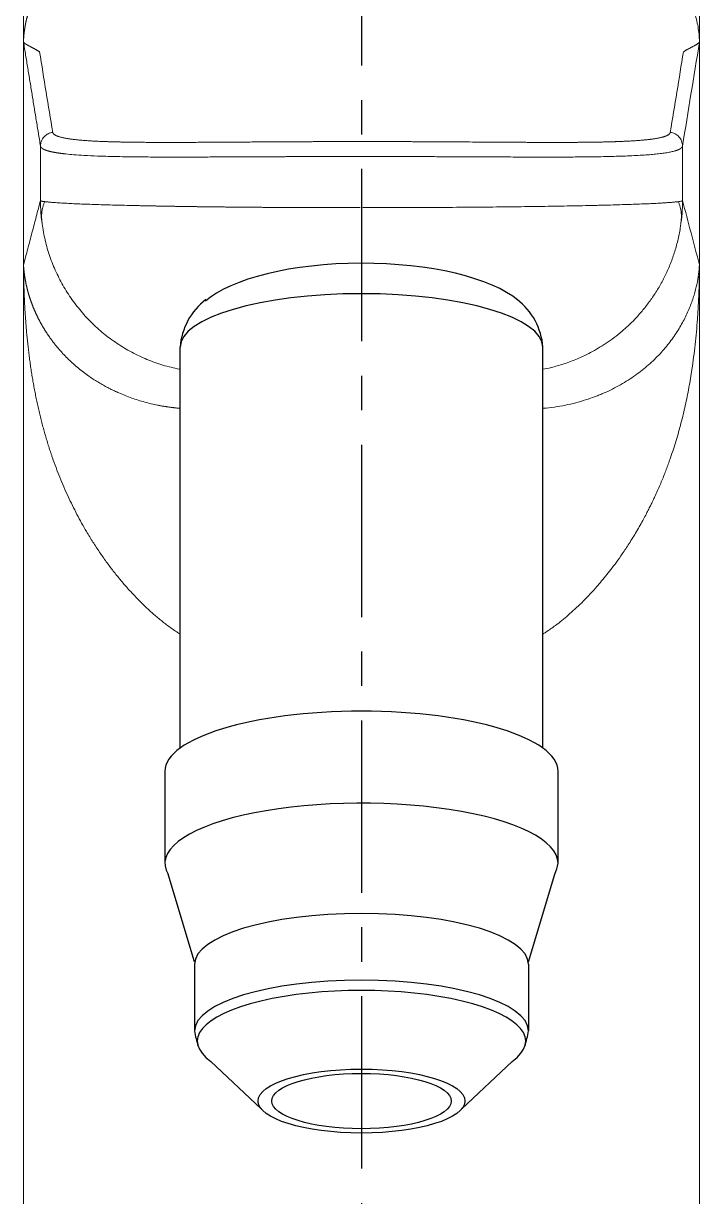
# Model space of a CAD drawing. Extents: x 0 to 790, y 0 to 579.
# Drawn here: x 184.2 to 233.2, y 291.1 to 376.2 of the extents above; entities that cross this region are included whole.
import ezdxf

# ---------------------------------------------------------------- set-up
doc = ezdxf.new("R2010")
doc.units = 0
doc.header["$LTSCALE"] = 10
doc.header["$MEASUREMENT"] = 0
doc.linetypes.add('CENTER', pattern=[2, 1.25, -0.25, 0.25, -0.25])
doc.layers.get('0').update_dxf_attribs({"linetype": 'CONTINUOUS'})
doc.layers.add('1', color=7, linetype='CONTINUOUS')

msp = doc.modelspace()

# ---------------------------------------------------------------- linework, layer by layer
at = {"ltscale": 0.5}
for p, q in [((195.538, 323.649), (195.538, 352.737)), ((221.838, 323.649), (221.838, 352.737)), ((194.438, 321.969), (194.438, 315.3)), ((222.938, 315.3), (222.938, 321.969)), ((196.588, 308.164), (194.679, 314.502)), ((220.788, 308.164), (222.698, 314.502)), ((196.588, 307.98), (196.588, 303.146)), ((220.788, 307.98), (220.788, 303.146)), ((201.406, 297.501), (197.777, 300.928)), ((215.971, 297.501), (219.6, 300.928))]:
    msp.add_line(p, q, dxfattribs=at)
for centre, radius, start, end in [((200.346, 352.365), 4.822, 127.53768, 175.57108), ((217.055, 352.372), 4.798, 4.36673, 52.63979), ((220.201, 315.69), 2.765, 334.5698, 351.89338), ((204.205, 304.324), 7.707, 188.79485, 197.35383), ((213.172, 304.324), 7.707, 342.64617, 351.20515)]:
    msp.add_arc(centre, radius, start, end, dxfattribs=at)
for centre, major_axis, ratio, start_param, end_param in [((208.741, 354.426), (-12.248, 0), 0.358881, 3.537674, 5.901083), ((208.688, 352.737), (-13.15, 0), 0.294667, 3.141593, 6.283185), ((208.688, 321.969), (-14.25, 0), 0.306045, 3.141593, 6.283185), ((208.688, 315.3), (-14.25, 0), 0.306045, 3.141593, 6.467098), ((208.688, 307.98), (-12.1, 0), 0.304383, 3.141593, 6.283185), ((208.688, 302.397), (-11.9, 0), 0.309499, 2.731216, 6.693562), ((208.688, 303.146), (-12.1, 0), 0.304383, 3.141593, 6.283185), ((208.688, 303.146), (-12.1, 0), 0.304383, 6.465255, 6.466449), ((208.688, 303.146), (-12.1, 0), 0.304383, 2.958329, 2.959523)]:
    msp.add_ellipse(centre, major_axis=major_axis, ratio=ratio, start_param=start_param, end_param=end_param, dxfattribs=at)
for major_axis in [(-7.5, 0), (-6.5, 0)]:
    msp.add_ellipse((208.688, 298.055), major_axis=major_axis, ratio=0.309017, dxfattribs=at)
at = {"layer": '1', "color": 1, "linetype": 'CENTER'}
msp.add_line((208.688, 425.659), (208.688, 242.654), dxfattribs=at)
at = {"layer": '1', "color": 7, "linetype": 'Continuous', "lineweight": 18}
for p, q in [((184.188, 384.787), (184.188, 282.639)), ((233.188, 282.639), (233.188, 384.787))]:
    msp.add_line(p, q, dxfattribs=at)
at = {"layer": '1', "color": 7, "linetype": 'Continuous', "lineweight": 13}
msp.add_line((184.191, 374.868), (184.191, 358.705), dxfattribs=at)
for points, knots in [([(184.191, 374.868), (184.191, 374.883), (184.192, 374.914), (184.194, 374.96), (184.195, 375.005), (184.198, 375.05), (184.2, 375.095), (184.202, 375.139), (184.205, 375.183), (184.208, 375.226), (184.211, 375.269), (184.215, 375.312), (184.218, 375.354), (184.222, 375.396), (184.226, 375.437), (184.23, 375.478), (184.235, 375.519), (184.239, 375.559), (184.244, 375.599), (184.249, 375.638), (184.254, 375.677), (184.259, 375.716), (184.264, 375.754), (184.27, 375.791), (184.275, 375.829), (184.281, 375.866), (184.287, 375.902), (184.293, 375.938), (184.299, 375.974), (184.305, 376.01), (184.311, 376.044), (184.317, 376.079), (184.324, 376.113), (184.33, 376.147), (184.337, 376.18), (184.343, 376.213), (184.35, 376.246), (184.357, 376.278), (184.364, 376.309), (184.371, 376.341), (184.377, 376.372), (184.384, 376.402), (184.391, 376.432), (184.398, 376.462), (184.405, 376.491), (184.412, 376.52), (184.419, 376.548), (184.426, 376.577), (184.434, 376.604), (184.441, 376.631), (184.448, 376.658), (184.455, 376.685), (184.462, 376.711), (184.469, 376.736), (184.476, 376.762), (184.483, 376.787), (184.49, 376.811), (184.497, 376.835), (184.504, 376.859), (184.511, 376.882), (184.518, 376.905), (184.524, 376.927), (184.531, 376.949), (184.538, 376.971), (184.545, 376.992), (184.551, 377.013), (184.558, 377.033), (184.583, 377.112), (184.63, 377.248), (184.701, 377.439), (184.776, 377.625), (184.856, 377.806), (184.938, 377.981), (185.024, 378.152), (185.112, 378.317), (185.204, 378.477), (185.298, 378.632), (185.394, 378.781), (185.492, 378.926), (185.681, 379.189), (185.976, 379.552), (186.404, 379.985), (186.856, 380.362), (187.197, 380.595), (187.401, 380.719), (187.462, 380.754), (187.522, 380.788), (187.583, 380.822), (187.644, 380.855), (187.705, 380.887), (187.767, 380.918), (187.829, 380.948), (187.891, 380.977), (187.953, 381.006), (188.016, 381.034), (188.079, 381.061), (188.142, 381.087), (188.205, 381.112), (188.269, 381.136), (188.332, 381.16), (188.396, 381.183), (188.46, 381.205), (188.524, 381.226), (188.589, 381.246), (188.653, 381.265), (188.718, 381.284), (188.783, 381.302), (188.848, 381.319), (188.913, 381.335), (188.979, 381.35), (189.044, 381.364), (189.11, 381.378), (189.175, 381.391), (189.241, 381.402), (189.307, 381.413), (189.373, 381.424), (189.439, 381.433), (189.505, 381.442), (189.572, 381.449), (189.638, 381.456), (189.705, 381.462), (189.771, 381.467), (189.838, 381.472), (189.882, 381.474), (189.904, 381.475)], [0, 0, 0, 0, 0.005261, 0.010477, 0.015648, 0.020774, 0.025855, 0.030892, 0.035884, 0.040832, 0.045734, 0.050592, 0.055405, 0.060173, 0.064896, 0.069575, 0.074209, 0.078798, 0.083342, 0.087842, 0.092296, 0.096706, 0.101072, 0.105392, 0.109668, 0.113899, 0.118085, 0.122226, 0.126323, 0.130375, 0.134382, 0.138344, 0.142261, 0.146134, 0.149962, 0.153745, 0.157484, 0.161178, 0.164827, 0.168431, 0.17199, 0.175505, 0.178975, 0.1824, 0.18578, 0.189116, 0.192406, 0.195653, 0.198854, 0.20201, 0.205122, 0.208189, 0.211211, 0.214189, 0.217122, 0.220009, 0.222853, 0.225651, 0.228405, 0.231114, 0.233778, 0.236397, 0.238972, 0.241502, 0.243987, 0.246427, 0.248823, 0.251174, 0.274357, 0.297116, 0.319452, 0.341363, 0.362851, 0.383917, 0.404561, 0.424784, 0.444586, 0.463967, 0.48293, 0.501474, 0.569039, 0.633067, 0.693619, 0.750767, 0.757708, 0.764609, 0.771472, 0.778296, 0.78508, 0.791827, 0.798535, 0.805204, 0.811836, 0.818431, 0.824987, 0.831507, 0.837989, 0.844435, 0.850845, 0.857218, 0.863555, 0.869856, 0.876121, 0.882352, 0.888547, 0.894708, 0.900834, 0.906926, 0.912985, 0.919009, 0.925001, 0.930959, 0.936885, 0.942778, 0.948639, 0.954468, 0.960266, 0.966033, 0.971769, 0.977475, 0.98315, 0.988796, 0.994413, 1, 1, 1, 1]), ([(233.186, 374.868), (233.182, 375.052), (233.17, 375.236), (233.135, 375.603), (233.11, 375.786), (233.017, 376.333), (232.929, 376.695), (232.697, 377.405), (232.554, 377.753), (232.212, 378.428), (232.012, 378.755), (231.669, 379.221), (231.547, 379.372), (231.287, 379.666), (231.15, 379.807), (230.859, 380.08), (230.706, 380.21), (230.383, 380.457), (230.214, 380.574), (229.857, 380.791), (229.671, 380.891), (229.28, 381.072), (229.075, 381.153), (228.649, 381.291), (228.426, 381.349), (227.963, 381.435), (227.722, 381.463), (227.473, 381.475)], [0, 0, 0, 0, 0.0625, 0.0625, 0.125, 0.125, 0.25, 0.25, 0.375, 0.375, 0.5, 0.5, 0.5625, 0.5625, 0.625, 0.625, 0.6875, 0.6875, 0.75, 0.75, 0.8125, 0.8125, 0.875, 0.875, 0.9375, 0.9375, 1, 1, 1, 1]), ([(184.191, 374.868), (184.192, 374.866), (184.194, 374.862), (184.198, 374.857), (184.202, 374.852), (184.207, 374.846), (184.211, 374.84), (184.216, 374.835), (184.222, 374.829), (184.227, 374.822), (184.233, 374.816), (184.24, 374.81), (184.246, 374.803), (184.253, 374.797), (184.261, 374.79), (184.273, 374.78), (184.291, 374.766), (184.317, 374.747), (184.348, 374.725), (184.378, 374.706), (184.403, 374.69), (184.422, 374.679), (184.441, 374.667), (184.461, 374.656), (184.481, 374.644), (184.501, 374.634), (184.519, 374.624), (184.535, 374.615), (184.552, 374.606), (184.569, 374.597), (184.586, 374.587), (184.604, 374.578), (184.622, 374.568), (184.646, 374.555), (184.677, 374.538), (184.715, 374.518), (184.753, 374.498), (184.791, 374.478), (184.83, 374.457), (184.868, 374.437), (184.903, 374.418), (184.934, 374.401), (184.962, 374.386), (184.989, 374.371), (185.018, 374.355), (185.046, 374.339), (185.075, 374.323), (185.104, 374.306), (185.134, 374.289), (185.164, 374.272), (185.195, 374.254), (185.226, 374.235), (185.257, 374.217), (185.288, 374.197), (185.32, 374.178), (185.341, 374.164), (185.352, 374.157)], [0, 0, 0, 0, 0.012096, 0.024356, 0.036781, 0.04937, 0.062124, 0.075042, 0.088125, 0.101372, 0.114782, 0.128356, 0.142093, 0.155993, 0.170054, 0.184276, 0.220216, 0.259875, 0.303247, 0.350311, 0.370915, 0.391517, 0.412113, 0.432702, 0.453279, 0.473841, 0.488585, 0.503327, 0.518064, 0.532797, 0.547522, 0.56224, 0.576949, 0.591646, 0.620235, 0.647962, 0.674823, 0.700816, 0.725941, 0.750199, 0.77359, 0.789602, 0.805492, 0.82126, 0.836903, 0.852417, 0.867802, 0.883054, 0.898171, 0.913151, 0.92799, 0.942687, 0.957239, 0.971643, 0.985898, 1, 1, 1, 1]), ([(233.186, 374.868), (233.185, 374.866), (233.183, 374.863), (233.179, 374.857), (233.175, 374.852), (233.171, 374.847), (233.166, 374.841), (233.161, 374.836), (233.156, 374.83), (233.151, 374.825), (233.146, 374.819), (233.14, 374.813), (233.134, 374.807), (233.128, 374.802), (233.122, 374.796), (233.115, 374.79), (233.106, 374.782), (233.095, 374.772), (233.08, 374.761), (233.062, 374.748), (233.042, 374.734), (233.018, 374.718), (232.986, 374.698), (232.945, 374.673), (232.896, 374.645), (232.844, 374.616), (232.792, 374.587), (232.746, 374.563), (232.708, 374.543), (232.68, 374.528), (232.651, 374.513), (232.622, 374.497), (232.592, 374.482), (232.562, 374.466), (232.532, 374.45), (232.501, 374.433), (232.47, 374.416), (232.439, 374.4), (232.407, 374.382), (232.376, 374.365), (232.344, 374.347), (232.312, 374.329), (232.28, 374.311), (232.248, 374.293), (232.216, 374.274), (232.184, 374.255), (232.152, 374.236), (232.12, 374.217), (232.089, 374.197), (232.057, 374.177), (232.035, 374.163), (232.025, 374.157)], [0, 0, 0, 0, 0.012123, 0.02427, 0.03644, 0.048632, 0.060848, 0.073087, 0.085349, 0.097634, 0.109942, 0.122274, 0.134628, 0.147006, 0.159406, 0.17183, 0.184277, 0.205984, 0.230077, 0.256557, 0.285423, 0.316674, 0.350312, 0.403425, 0.454115, 0.502382, 0.548226, 0.591647, 0.613174, 0.634358, 0.655199, 0.675696, 0.695851, 0.715663, 0.735131, 0.754257, 0.77304, 0.791479, 0.809576, 0.82733, 0.844741, 0.861809, 0.878534, 0.894917, 0.910957, 0.926654, 0.942008, 0.95702, 0.971689, 0.986016, 1, 1, 1, 1]), ([(186.31, 368.316), (186.256, 368.31), (186.2, 368.299), (186.089, 368.267), (186.033, 368.246), (185.925, 368.192), (185.872, 368.16), (185.771, 368.084), (185.724, 368.042), (185.639, 367.948), (185.601, 367.897), (185.535, 367.789), (185.507, 367.732), (185.464, 367.616), (185.448, 367.557), (185.427, 367.439), (185.422, 367.381), (185.422, 367.325)], [0, 0, 0, 0, 0.125, 0.125, 0.25, 0.25, 0.375, 0.375, 0.5, 0.5, 0.625, 0.625, 0.75, 0.75, 0.875, 0.875, 1, 1, 1, 1]), ([(186.31, 368.316), (186.31, 368.314), (186.311, 368.309), (186.312, 368.302), (186.314, 368.296), (186.316, 368.289), (186.318, 368.282), (186.32, 368.276), (186.323, 368.269), (186.326, 368.263), (186.329, 368.256), (186.333, 368.25), (186.337, 368.243), (186.341, 368.237), (186.345, 368.231), (186.35, 368.225), (186.355, 368.218), (186.36, 368.212), (186.366, 368.206), (186.371, 368.2), (186.377, 368.194), (186.384, 368.188), (186.39, 368.182), (186.397, 368.176), (186.409, 368.167), (186.426, 368.154), (186.451, 368.137), (186.479, 368.12), (186.518, 368.098), (186.571, 368.072), (186.638, 368.043), (186.71, 368.016), (186.786, 367.992), (186.868, 367.969), (186.947, 367.949), (187.022, 367.932), (187.088, 367.917), (187.157, 367.903), (187.228, 367.89), (187.3, 367.876), (187.372, 367.864), (187.443, 367.853), (187.514, 367.842), (187.589, 367.831), (187.668, 367.821), (187.75, 367.81), (187.847, 367.798), (187.956, 367.785), (188.085, 367.772), (188.222, 367.758), (188.406, 367.742), (188.634, 367.723), (188.908, 367.704), (189.148, 367.69), (189.353, 367.679), (189.522, 367.671), (189.714, 367.662), (189.92, 367.653), (190.112, 367.646), (190.27, 367.64), (190.369, 367.636), (190.437, 367.634), (190.472, 367.634), (190.502, 367.633), (190.526, 367.632), (190.55, 367.632), (190.583, 367.631), (190.637, 367.629), (190.724, 367.626), (190.841, 367.623), (190.976, 367.62), (191.115, 367.617), (191.257, 367.614), (191.443, 367.61), (191.666, 367.606), (191.999, 367.601), (192.423, 367.596), (192.852, 367.592), (193.195, 367.59), (193.432, 367.588), (193.666, 367.587), (193.946, 367.587), (194.275, 367.586), (194.599, 367.586), (194.871, 367.586), (195.091, 367.586), (195.314, 367.586), (195.537, 367.587), (195.762, 367.588), (195.989, 367.588), (196.221, 367.589), (196.458, 367.59), (196.696, 367.591), (196.933, 367.592), (197.209, 367.594), (197.531, 367.595), (197.954, 367.598), (198.43, 367.601), (198.852, 367.604), (199.164, 367.606), (199.372, 367.607), (199.583, 367.608), (199.796, 367.61), (200.019, 367.611), (200.252, 367.613), (200.493, 367.614), (200.737, 367.616), (200.983, 367.618), (201.232, 367.619), (201.482, 367.621), (201.736, 367.622), (201.968, 367.624), (202.179, 367.625), (202.37, 367.626), (202.564, 367.627), (202.761, 367.629), (202.962, 367.63), (203.166, 367.631), (203.376, 367.632), (203.59, 367.633), (203.805, 367.634), (204.054, 367.635), (204.347, 367.637), (204.669, 367.638), (204.977, 367.639), (205.256, 367.64), (205.486, 367.641), (205.673, 367.642), (205.826, 367.642), (205.982, 367.643), (206.14, 367.643), (206.316, 367.644), (206.509, 367.644), (206.715, 367.644), (206.951, 367.645), (207.225, 367.645), (207.481, 367.646), (207.685, 367.646), (207.831, 367.646), (207.977, 367.646), (208.121, 367.646), (208.264, 367.646), (208.406, 367.646), (208.548, 367.647), (208.642, 367.647), (208.688, 367.647)], [0, 0, 0, 0, 0.002284, 0.004563, 0.006838, 0.009108, 0.011374, 0.013635, 0.015892, 0.018144, 0.020392, 0.022636, 0.024875, 0.027109, 0.02934, 0.031566, 0.033788, 0.036005, 0.038219, 0.040428, 0.042633, 0.044835, 0.047032, 0.049225, 0.051413, 0.057825, 0.064347, 0.070979, 0.077722, 0.090407, 0.102824, 0.114219, 0.125273, 0.135739, 0.146673, 0.154149, 0.161557, 0.168898, 0.176172, 0.18338, 0.190523, 0.196811, 0.203211, 0.209722, 0.216348, 0.223087, 0.22994, 0.239624, 0.248755, 0.258896, 0.269366, 0.286959, 0.304133, 0.320901, 0.329801, 0.339252, 0.349255, 0.361154, 0.372444, 0.3796, 0.385533, 0.387447, 0.389519, 0.390652, 0.391785, 0.392918, 0.394142, 0.396504, 0.400804, 0.406879, 0.413391, 0.419729, 0.426256, 0.432973, 0.444994, 0.456174, 0.476874, 0.498966, 0.508907, 0.518252, 0.526983, 0.536235, 0.550449, 0.564379, 0.572406, 0.580416, 0.58841, 0.596389, 0.604238, 0.612189, 0.620244, 0.628403, 0.636627, 0.644675, 0.652548, 0.664449, 0.676839, 0.694265, 0.71096, 0.717472, 0.724048, 0.730686, 0.737389, 0.744157, 0.751585, 0.759051, 0.766555, 0.7741, 0.781685, 0.789312, 0.796982, 0.804695, 0.810321, 0.816031, 0.821826, 0.827707, 0.833675, 0.83973, 0.845871, 0.852365, 0.858697, 0.864869, 0.874295, 0.884441, 0.893104, 0.901219, 0.908789, 0.913137, 0.917559, 0.922055, 0.926625, 0.93127, 0.937356, 0.943304, 0.949114, 0.957741, 0.966958, 0.971189, 0.975391, 0.979563, 0.983707, 0.987823, 0.99191, 0.995969, 1, 1, 1, 1]), ([(231.067, 368.316), (231.128, 368.309), (231.188, 368.297), (231.304, 368.261), (231.36, 368.238), (231.468, 368.183), (231.52, 368.15), (231.616, 368.076), (231.66, 368.034), (231.741, 367.944), (231.778, 367.895), (231.841, 367.791), (231.868, 367.737), (231.911, 367.623), (231.927, 367.565), (231.949, 367.446), (231.955, 367.385), (231.955, 367.325)], [0, 0, 0, 0, 0.125, 0.125, 0.25, 0.25, 0.375, 0.375, 0.5, 0.5, 0.625, 0.625, 0.75, 0.75, 0.875, 0.875, 1, 1, 1, 1]), ([(185.44, 367.268), (185.441, 367.266), (185.443, 367.263), (185.446, 367.257), (185.449, 367.251), (185.453, 367.245), (185.457, 367.239), (185.461, 367.233), (185.466, 367.227), (185.471, 367.221), (185.476, 367.215), (185.481, 367.209), (185.486, 367.204), (185.492, 367.198), (185.498, 367.192), (185.504, 367.186), (185.51, 367.18), (185.517, 367.175), (185.524, 367.169), (185.531, 367.163), (185.538, 367.158), (185.546, 367.152), (185.554, 367.146), (185.562, 367.141), (185.57, 367.135), (185.579, 367.13), (185.588, 367.124), (185.597, 367.119), (185.606, 367.113), (185.616, 367.108), (185.625, 367.102), (185.636, 367.097), (185.646, 367.091), (185.656, 367.086), (185.667, 367.081), (185.678, 367.075), (185.69, 367.07), (185.701, 367.065), (185.713, 367.06), (185.725, 367.054), (185.737, 367.049), (185.75, 367.044), (185.763, 367.039), (185.776, 367.034), (185.789, 367.029), (185.802, 367.024), (185.816, 367.019), (185.83, 367.014), (185.845, 367.009), (185.859, 367.004), (185.874, 366.999), (185.889, 366.994), (185.904, 366.989), (185.92, 366.984), (185.936, 366.979), (185.952, 366.974), (185.968, 366.97), (185.985, 366.965), (186.001, 366.96), (186.019, 366.955), (186.036, 366.951), (186.054, 366.946), (186.071, 366.941), (186.09, 366.937), (186.108, 366.932), (186.127, 366.928), (186.146, 366.923), (186.165, 366.919), (186.184, 366.914), (186.204, 366.91), (186.224, 366.905), (186.244, 366.901), (186.264, 366.897), (186.285, 366.892), (186.306, 366.888), (186.327, 366.884), (186.349, 366.879), (186.371, 366.875), (186.393, 366.871), (186.415, 366.867), (186.437, 366.863), (186.46, 366.859), (186.483, 366.854), (186.507, 366.85), (186.53, 366.846), (186.554, 366.842), (186.578, 366.838), (186.603, 366.834), (186.627, 366.83), (186.652, 366.826), (186.677, 366.823), (186.703, 366.819), (186.729, 366.815), (186.755, 366.811), (186.781, 366.807), (186.807, 366.804), (186.834, 366.8), (186.861, 366.796), (186.889, 366.792), (186.916, 366.789), (186.944, 366.785), (186.972, 366.782), (187, 366.778), (187.029, 366.775), (187.058, 366.771), (187.087, 366.768), (187.117, 366.764), (187.146, 366.761), (187.176, 366.757), (187.207, 366.754), (187.237, 366.751), (187.434, 366.729), (187.856, 366.69), (188.61, 366.639), (189.586, 366.594), (190.824, 366.558), (192.233, 366.535), (193.703, 366.524), (195.097, 366.522), (196.426, 366.523), (197.668, 366.527), (198.8, 366.532), (199.573, 366.535), (200.014, 366.537), (200.166, 366.538), (200.318, 366.539), (200.471, 366.539), (200.623, 366.54), (200.776, 366.541), (200.929, 366.542), (201.082, 366.542), (201.235, 366.543), (201.388, 366.544), (201.541, 366.544), (201.694, 366.545), (201.848, 366.546), (202.001, 366.547), (202.154, 366.547), (202.308, 366.548), (202.462, 366.549), (202.615, 366.549), (202.769, 366.55), (202.922, 366.551), (203.076, 366.551), (203.23, 366.552), (203.383, 366.552), (203.537, 366.553), (203.69, 366.554), (203.844, 366.554), (203.997, 366.555), (204.151, 366.555), (204.304, 366.556), (204.457, 366.556), (204.61, 366.557), (204.763, 366.557), (204.916, 366.558), (205.069, 366.558), (205.222, 366.559), (205.375, 366.559), (205.527, 366.559), (205.68, 366.56), (205.832, 366.56), (205.984, 366.56), (206.136, 366.561), (206.288, 366.561), (206.439, 366.561), (206.591, 366.562), (206.742, 366.562), (206.893, 366.562), (207.044, 366.562), (207.195, 366.562), (207.345, 366.563), (207.495, 366.563), (207.645, 366.563), (207.795, 366.563), (207.945, 366.563), (208.094, 366.563), (208.243, 366.563), (208.392, 366.563), (208.54, 366.563), (208.639, 366.563), (208.688, 366.563)], [0, 0, 0, 0, 0.001658, 0.003722, 0.005787, 0.007854, 0.009922, 0.011992, 0.014063, 0.016136, 0.01821, 0.020286, 0.022363, 0.024442, 0.026522, 0.028604, 0.030687, 0.032771, 0.034858, 0.036945, 0.039034, 0.041125, 0.043217, 0.04531, 0.047405, 0.049502, 0.051599, 0.053699, 0.0558, 0.057902, 0.060006, 0.062111, 0.064218, 0.066327, 0.068436, 0.070548, 0.072661, 0.074775, 0.076891, 0.079008, 0.081127, 0.083247, 0.085369, 0.087492, 0.089617, 0.091743, 0.093871, 0.096, 0.098131, 0.100263, 0.102396, 0.104531, 0.106668, 0.108806, 0.110946, 0.113087, 0.11523, 0.117374, 0.119519, 0.121666, 0.123815, 0.125965, 0.128116, 0.130269, 0.132424, 0.134579, 0.136737, 0.138896, 0.141056, 0.143218, 0.145381, 0.147546, 0.149713, 0.15188, 0.15405, 0.15622, 0.158393, 0.160566, 0.162742, 0.164918, 0.167096, 0.169276, 0.171457, 0.17364, 0.175824, 0.17801, 0.180197, 0.182385, 0.184575, 0.186767, 0.18896, 0.191154, 0.19335, 0.195548, 0.197747, 0.199947, 0.202149, 0.204352, 0.206557, 0.208764, 0.210972, 0.213181, 0.215392, 0.217604, 0.219818, 0.222033, 0.22425, 0.226468, 0.228688, 0.230909, 0.233131, 0.235355, 0.27362, 0.31828, 0.369329, 0.426766, 0.490586, 0.544724, 0.594217, 0.639066, 0.679273, 0.714839, 0.745763, 0.750368, 0.754965, 0.759554, 0.764136, 0.76871, 0.773276, 0.777834, 0.782385, 0.786928, 0.791463, 0.79599, 0.80051, 0.805021, 0.809525, 0.814021, 0.81851, 0.82299, 0.827463, 0.831928, 0.836386, 0.840835, 0.845277, 0.849711, 0.854137, 0.858555, 0.862966, 0.867369, 0.871764, 0.876151, 0.880531, 0.884903, 0.889267, 0.893623, 0.897971, 0.902312, 0.906645, 0.91097, 0.915287, 0.919597, 0.923899, 0.928193, 0.932479, 0.936757, 0.941028, 0.945291, 0.949546, 0.953793, 0.958033, 0.962264, 0.966488, 0.970704, 0.974913, 0.979113, 0.983306, 0.987491, 0.991669, 0.995838, 1, 1, 1, 1]), ([(231.933, 367.261), (231.933, 367.261), (231.932, 367.258), (231.929, 367.254), (231.925, 367.248), (231.921, 367.241), (231.917, 367.235), (231.912, 367.229), (231.907, 367.223), (231.902, 367.216), (231.897, 367.21), (231.891, 367.204), (231.885, 367.198), (231.879, 367.192), (231.873, 367.186), (231.866, 367.18), (231.859, 367.174), (231.852, 367.168), (231.844, 367.162), (231.836, 367.156), (231.828, 367.15), (231.82, 367.144), (231.811, 367.139), (231.803, 367.133), (231.794, 367.127), (231.784, 367.121), (231.775, 367.115), (231.765, 367.11), (231.754, 367.104), (231.744, 367.098), (231.733, 367.093), (231.722, 367.087), (231.711, 367.082), (231.7, 367.076), (231.688, 367.07), (231.676, 367.065), (231.663, 367.059), (231.651, 367.054), (231.638, 367.049), (231.625, 367.043), (231.611, 367.038), (231.598, 367.033), (231.584, 367.027), (231.569, 367.022), (231.555, 367.017), (231.54, 367.011), (231.525, 367.006), (231.51, 367.001), (231.494, 366.996), (231.478, 366.991), (231.393, 366.964), (231.219, 366.917), (230.912, 366.855), (230.545, 366.798), (230.133, 366.748), (229.677, 366.704), (229.177, 366.666), (228.6, 366.632), (228.021, 366.605), (227.428, 366.584), (226.799, 366.566), (225.999, 366.549), (225.194, 366.537), (224.465, 366.53), (223.896, 366.526), (223.354, 366.524), (222.844, 366.523), (222.369, 366.522), (221.932, 366.522), (221.382, 366.523), (220.706, 366.524), (219.89, 366.526), (219.086, 366.529), (218.297, 366.533), (217.416, 366.537), (216.434, 366.542), (215.345, 366.547), (214.264, 366.551), (213.495, 366.554), (213.039, 366.556), (212.894, 366.556), (212.748, 366.557), (212.603, 366.557), (212.457, 366.558), (212.312, 366.558), (212.166, 366.558), (212.021, 366.559), (211.875, 366.559), (211.73, 366.559), (211.585, 366.56), (211.439, 366.56), (211.294, 366.56), (211.148, 366.561), (211.003, 366.561), (210.858, 366.561), (210.713, 366.562), (210.567, 366.562), (210.422, 366.562), (210.277, 366.562), (210.132, 366.562), (209.988, 366.563), (209.843, 366.563), (209.698, 366.563), (209.554, 366.563), (209.409, 366.563), (209.265, 366.563), (209.121, 366.563), (208.976, 366.563), (208.832, 366.563), (208.736, 366.563), (208.688, 366.563)], [0, 0, 0, 0, 0.000257, 0.002426, 0.004596, 0.006768, 0.008941, 0.011115, 0.013291, 0.015469, 0.017647, 0.019828, 0.022009, 0.024192, 0.026377, 0.028563, 0.03075, 0.032939, 0.035129, 0.037321, 0.039514, 0.041708, 0.043904, 0.046101, 0.0483, 0.0505, 0.052702, 0.054905, 0.057109, 0.059315, 0.061523, 0.063731, 0.065941, 0.068153, 0.070366, 0.072581, 0.074797, 0.077014, 0.079233, 0.081453, 0.083674, 0.085898, 0.088122, 0.090348, 0.092575, 0.094804, 0.097034, 0.099266, 0.101499, 0.103734, 0.10597, 0.136759, 0.168275, 0.200517, 0.233486, 0.262998, 0.294141, 0.326914, 0.361319, 0.38471, 0.413848, 0.448732, 0.489362, 0.512435, 0.533914, 0.553798, 0.572088, 0.588783, 0.603883, 0.617388, 0.644888, 0.671417, 0.696975, 0.721561, 0.745176, 0.778068, 0.810279, 0.841812, 0.872665, 0.876832, 0.880995, 0.885154, 0.889309, 0.89346, 0.897607, 0.90175, 0.905889, 0.910024, 0.914156, 0.918283, 0.922406, 0.926526, 0.930641, 0.934752, 0.93886, 0.942963, 0.947063, 0.951159, 0.95525, 0.959338, 0.963422, 0.967502, 0.971578, 0.97565, 0.979718, 0.983782, 0.987843, 0.991899, 0.995951, 1, 1, 1, 1]), ([(185.693, 363.294), (185.693, 363.294), (185.695, 363.293), (185.699, 363.293), (185.705, 363.292), (185.712, 363.291), (185.718, 363.29), (185.724, 363.29), (185.73, 363.289), (185.736, 363.288), (185.742, 363.287), (185.748, 363.287), (185.754, 363.286), (185.76, 363.285), (185.765, 363.284), (185.771, 363.284), (185.777, 363.283), (185.783, 363.282), (185.789, 363.282), (185.794, 363.281), (185.8, 363.28), (185.805, 363.28), (185.811, 363.279), (185.816, 363.278), (185.822, 363.278), (185.827, 363.277), (185.832, 363.277), (185.838, 363.276), (185.843, 363.275), (185.848, 363.275), (185.853, 363.274), (185.858, 363.274), (185.863, 363.273), (185.867, 363.273), (185.872, 363.272), (185.877, 363.272), (185.921, 363.267), (186.01, 363.258), (186.16, 363.244), (186.328, 363.23), (186.517, 363.216), (186.726, 363.202), (186.956, 363.187), (187.276, 363.17), (187.701, 363.148), (188.25, 363.124), (188.84, 363.101), (189.466, 363.08), (190.121, 363.06), (190.803, 363.04), (191.506, 363.023), (192.029, 363.01), (192.351, 363.003), (192.466, 363.001), (192.582, 362.998), (192.698, 362.996), (192.814, 362.993), (192.932, 362.991), (193.05, 362.988), (193.169, 362.986), (193.288, 362.983), (193.408, 362.981), (193.528, 362.979), (193.65, 362.976), (193.771, 362.974), (193.894, 362.972), (194.017, 362.969), (194.14, 362.967), (194.264, 362.965), (194.389, 362.963), (194.514, 362.961), (194.64, 362.958), (194.766, 362.956), (194.893, 362.954), (195.02, 362.952), (195.148, 362.95), (195.276, 362.948), (195.405, 362.946), (195.535, 362.944), (195.664, 362.942), (195.795, 362.94), (195.926, 362.938), (196.057, 362.936), (196.189, 362.934), (196.321, 362.932), (196.453, 362.93), (196.586, 362.928), (196.72, 362.926), (196.854, 362.924), (196.988, 362.922), (197.123, 362.921), (197.258, 362.919), (197.393, 362.917), (197.529, 362.916), (197.665, 362.914), (197.802, 362.912), (197.939, 362.911), (198.076, 362.909), (198.214, 362.907), (198.352, 362.906), (198.49, 362.904), (198.629, 362.903), (198.768, 362.901), (198.907, 362.9), (199.047, 362.898), (199.187, 362.897), (199.327, 362.895), (199.468, 362.894), (199.608, 362.893), (199.749, 362.891), (199.89, 362.89), (200.032, 362.889), (200.174, 362.887), (200.316, 362.886), (200.458, 362.885), (200.6, 362.884), (200.743, 362.883), (200.886, 362.882), (201.029, 362.88), (201.172, 362.879), (201.316, 362.878), (201.459, 362.877), (201.603, 362.876), (201.747, 362.875), (201.891, 362.874), (202.036, 362.873), (202.18, 362.872), (202.325, 362.871), (202.469, 362.871), (202.614, 362.87), (202.759, 362.869), (202.904, 362.868), (203.05, 362.867), (203.195, 362.866), (203.34, 362.866), (203.486, 362.865), (203.631, 362.864), (203.777, 362.864), (203.923, 362.863), (204.068, 362.862), (204.214, 362.862), (204.36, 362.861), (204.506, 362.861), (204.652, 362.86), (204.798, 362.859), (204.944, 362.859), (205.09, 362.858), (205.236, 362.858), (205.382, 362.858), (205.528, 362.857), (205.674, 362.857), (205.82, 362.856), (205.966, 362.856), (206.112, 362.856), (206.257, 362.855), (206.403, 362.855), (206.549, 362.855), (206.695, 362.855), (206.841, 362.854), (206.986, 362.854), (207.132, 362.854), (207.277, 362.854), (207.423, 362.854), (207.568, 362.853), (207.713, 362.853), (207.858, 362.853), (208.003, 362.853), (208.148, 362.853), (208.293, 362.853), (208.438, 362.853), (208.534, 362.853), (208.582, 362.853)], [0, 0, 0, 0, 0.000074, 0.001292, 0.002494, 0.003681, 0.004852, 0.006007, 0.007147, 0.008272, 0.00938, 0.010474, 0.011552, 0.012614, 0.01366, 0.014692, 0.015707, 0.016707, 0.017692, 0.018661, 0.019614, 0.020552, 0.021474, 0.022381, 0.023272, 0.024148, 0.025008, 0.025852, 0.026681, 0.027495, 0.028293, 0.029075, 0.029842, 0.030593, 0.031329, 0.032049, 0.032753, 0.051608, 0.07077, 0.090239, 0.110017, 0.130101, 0.150493, 0.171193, 0.208678, 0.245332, 0.281154, 0.316144, 0.350304, 0.383632, 0.416129, 0.447795, 0.452685, 0.457571, 0.462452, 0.467329, 0.472202, 0.477071, 0.481935, 0.486795, 0.491651, 0.496503, 0.50135, 0.506194, 0.511032, 0.515867, 0.520697, 0.525524, 0.530346, 0.535163, 0.539977, 0.544786, 0.549591, 0.554391, 0.559188, 0.56398, 0.568768, 0.573552, 0.578331, 0.583107, 0.587878, 0.592644, 0.597407, 0.602165, 0.606919, 0.611669, 0.616415, 0.621156, 0.625893, 0.630626, 0.635355, 0.640079, 0.6448, 0.649516, 0.654227, 0.658935, 0.663638, 0.668337, 0.673032, 0.677723, 0.682409, 0.687091, 0.691769, 0.696443, 0.701112, 0.705778, 0.710439, 0.715096, 0.719748, 0.724397, 0.729041, 0.733681, 0.738317, 0.742948, 0.747576, 0.752199, 0.756818, 0.761432, 0.766043, 0.770649, 0.775251, 0.779849, 0.784442, 0.789032, 0.793617, 0.798198, 0.802775, 0.807347, 0.811916, 0.81648, 0.82104, 0.825596, 0.830147, 0.834695, 0.839238, 0.843777, 0.848312, 0.852842, 0.857369, 0.861891, 0.866409, 0.870922, 0.875432, 0.879937, 0.884439, 0.888936, 0.893428, 0.897917, 0.902401, 0.906882, 0.911358, 0.91583, 0.920297, 0.924761, 0.92922, 0.933675, 0.938126, 0.942573, 0.947015, 0.951454, 0.955888, 0.960318, 0.964744, 0.969165, 0.973583, 0.977996, 0.982405, 0.98681, 0.991211, 0.995608, 1, 1, 1, 1]), ([(231.684, 363.293), (231.643, 363.288), (231.598, 363.282), (231.472, 363.268), (231.387, 363.259), (231.208, 363.243), (231.114, 363.235), (230.922, 363.221), (230.825, 363.214), (230.63, 363.201), (230.533, 363.195), (230.392, 363.186), (230.346, 363.183), (230.277, 363.179), (230.243, 363.178), (230.205, 363.175), (230.185, 363.174), (230.176, 363.174), (230.171, 363.174), (230.168, 363.174), (230.167, 363.173), (230.167, 363.173), (230.166, 363.173), (230.166, 363.173), (230.166, 363.173), (230.166, 363.173), (230.166, 363.173), (229.85, 363.156), (229.499, 363.14), (228.744, 363.109), (228.338, 363.095), (227.485, 363.067), (227.036, 363.053), (226.34, 363.035), (226.105, 363.029), (225.746, 363.02), (225.565, 363.016), (225.353, 363.011), (225.246, 363.008), (225.193, 363.007), (225.166, 363.006), (225.152, 363.006), (225.146, 363.006), (225.142, 363.006), (225.141, 363.006), (225.14, 363.006), (225.14, 363.006), (225.139, 363.006), (224.577, 362.993), (223.988, 362.981), (222.77, 362.96), (222.139, 362.95), (220.842, 362.931), (220.177, 362.922), (218.819, 362.907), (218.126, 362.899), (216.723, 362.887), (216.012, 362.881), (214.579, 362.871), (213.857, 362.867), (212.409, 362.86), (211.683, 362.858), (210.235, 362.854), (209.512, 362.853), (208.795, 362.853)], [0, 0, 0, 0, 0.0208, 0.0208, 0.054565, 0.054565, 0.088331, 0.088331, 0.122096, 0.122096, 0.155862, 0.155862, 0.172744, 0.172744, 0.181186, 0.185407, 0.187517, 0.188572, 0.1891, 0.189363, 0.189495, 0.189561, 0.189594, 0.189611, 0.189619, 0.189619, 0.189627, 0.189627, 0.257158, 0.257158, 0.324689, 0.324689, 0.39222, 0.39222, 0.425986, 0.425986, 0.442869, 0.45131, 0.455531, 0.457641, 0.458696, 0.459224, 0.459488, 0.45962, 0.459686, 0.459718, 0.459718, 0.459751, 0.459751, 0.527283, 0.527283, 0.594814, 0.594814, 0.662345, 0.662345, 0.729876, 0.729876, 0.797407, 0.797407, 0.864938, 0.864938, 0.932469, 0.932469, 1, 1, 1, 1]), ([(195.538, 331.923), (195.459, 331.973), (195.15, 332.175), (194.752, 332.456), (194.345, 332.767), (194.061, 332.994), (193.776, 333.233), (193.488, 333.484), (193.199, 333.748), (192.908, 334.023), (192.616, 334.311), (192.323, 334.611), (192.029, 334.924), (191.654, 335.338), (191.204, 335.861), (190.688, 336.502), (190.184, 337.172), (189.692, 337.873), (189.214, 338.603), (188.785, 339.306), (188.401, 339.976), (188.061, 340.606), (187.734, 341.249), (187.417, 341.913), (187.112, 342.594), (186.82, 343.293), (186.545, 344.001), (186.348, 344.544), (186.22, 344.918), (186.152, 345.12), (186.085, 345.322), (186.02, 345.525), (185.956, 345.728), (185.894, 345.931), (185.833, 346.134), (185.773, 346.338), (185.714, 346.543), (185.657, 346.747), (185.601, 346.952), (185.547, 347.157), (185.493, 347.363), (185.441, 347.569), (185.391, 347.775), (185.341, 347.981), (185.293, 348.188), (185.245, 348.395), (185.2, 348.603), (185.155, 348.811), (185.111, 349.019), (185.069, 349.227), (185.028, 349.436), (184.988, 349.645), (184.949, 349.854), (184.911, 350.064), (184.874, 350.274), (184.838, 350.485), (184.804, 350.695), (184.771, 350.906), (184.738, 351.117), (184.707, 351.329), (184.677, 351.541), (184.647, 351.753), (184.619, 351.966), (184.592, 352.179), (184.566, 352.392), (184.541, 352.605), (184.516, 352.819), (184.493, 353.033), (184.471, 353.247), (184.45, 353.462), (184.429, 353.677), (184.41, 353.892), (184.391, 354.108), (184.373, 354.324), (184.357, 354.54), (184.341, 354.757), (184.326, 354.973), (184.311, 355.191), (184.298, 355.408), (184.286, 355.626), (184.274, 355.844), (184.263, 356.062), (184.253, 356.281), (184.243, 356.499), (184.235, 356.719), (184.227, 356.938), (184.22, 357.158), (184.214, 357.378), (184.208, 357.598), (184.203, 357.819), (184.199, 358.04), (184.196, 358.261), (184.193, 358.483), (184.192, 358.631), (184.191, 358.705)], [0.1806164, 0.1806164, 0.1806164, 0.1806164, 0.1879013, 0.2093531, 0.2185805, 0.228077, 0.2378448, 0.2478861, 0.2582031, 0.2687974, 0.279671, 0.2908252, 0.3022617, 0.3139818, 0.3356272, 0.3578245, 0.3805806, 0.4039018, 0.427794, 0.4522624, 0.4718591, 0.4916589, 0.5116643, 0.5318773, 0.5529222, 0.5740135, 0.5951539, 0.6163456, 0.6222787, 0.628207, 0.6341305, 0.6400492, 0.6459633, 0.6518727, 0.6577775, 0.6636778, 0.6695736, 0.675465, 0.681352, 0.6872346, 0.6931131, 0.6989873, 0.7048573, 0.7107232, 0.7165851, 0.722443, 0.7282969, 0.734147, 0.7399932, 0.7458356, 0.7516743, 0.7575093, 0.7633407, 0.7691686, 0.7749929, 0.7808138, 0.7866312, 0.7924454, 0.7982562, 0.8040638, 0.8098683, 0.8156696, 0.8214678, 0.8272631, 0.8330554, 0.8388447, 0.8446313, 0.850415, 0.8561961, 0.8619744, 0.8677501, 0.8735233, 0.879294, 0.8850622, 0.890828, 0.8965915, 0.9023527, 0.9081117, 0.9138685, 0.9196233, 0.9253759, 0.9311266, 0.9368753, 0.9426222, 0.9483672, 0.9541105, 0.959852, 0.965592, 0.9713303, 0.9770671, 0.9828024, 0.9885363, 0.9942688, 1, 1, 1, 1]), ([(184.191, 358.705), (184.192, 358.692), (184.193, 358.666), (184.196, 358.627), (184.199, 358.587), (184.202, 358.548), (184.205, 358.508), (184.208, 358.468), (184.212, 358.428), (184.215, 358.387), (184.219, 358.347), (184.223, 358.306), (184.228, 358.265), (184.232, 358.223), (184.237, 358.182), (184.242, 358.14), (184.247, 358.098), (184.253, 358.056), (184.258, 358.014), (184.264, 357.971), (184.27, 357.929), (184.277, 357.886), (184.283, 357.843), (184.29, 357.799), (184.297, 357.756), (184.304, 357.712), (184.312, 357.668), (184.319, 357.624), (184.327, 357.58), (184.336, 357.536), (184.344, 357.491), (184.353, 357.446), (184.362, 357.401), (184.371, 357.356), (184.38, 357.311), (184.39, 357.265), (184.4, 357.219), (184.411, 357.173), (184.421, 357.127), (184.432, 357.081), (184.443, 357.035), (184.455, 356.988), (184.466, 356.941), (184.478, 356.894), (184.49, 356.847), (184.503, 356.8), (184.516, 356.752), (184.529, 356.705), (184.543, 356.657), (184.556, 356.609), (184.57, 356.561), (184.585, 356.513), (184.599, 356.464), (184.614, 356.416), (184.63, 356.367), (184.645, 356.318), (184.661, 356.269), (184.677, 356.22), (184.694, 356.171), (184.711, 356.121), (184.728, 356.072), (184.746, 356.022), (184.764, 355.972), (184.782, 355.922), (184.801, 355.872), (184.82, 355.822), (184.839, 355.771), (184.858, 355.721), (184.878, 355.67), (184.899, 355.62), (184.919, 355.569), (184.941, 355.518), (184.962, 355.467), (184.984, 355.416), (185.006, 355.364), (185.028, 355.313), (185.051, 355.262), (185.075, 355.21), (185.098, 355.158), (185.122, 355.107), (185.147, 355.055), (185.172, 355.003), (185.197, 354.951), (185.222, 354.899), (185.248, 354.846), (185.275, 354.794), (185.302, 354.742), (185.329, 354.689), (185.356, 354.637), (185.384, 354.584), (185.413, 354.532), (185.442, 354.479), (185.471, 354.427), (185.5, 354.374), (185.53, 354.321), (185.561, 354.268), (185.592, 354.215), (185.623, 354.162), (185.655, 354.109), (185.687, 354.056), (185.72, 354.003), (185.753, 353.95), (185.786, 353.897), (185.82, 353.844), (185.855, 353.791), (185.889, 353.738), (185.925, 353.685), (185.96, 353.632), (185.996, 353.578), (186.033, 353.525), (186.07, 353.472), (186.108, 353.419), (186.146, 353.366), (186.184, 353.313), (186.223, 353.26), (186.262, 353.207), (186.302, 353.154), (186.342, 353.101), (186.383, 353.048), (186.424, 352.995), (186.466, 352.942), (186.508, 352.889), (186.551, 352.837), (186.594, 352.784), (186.638, 352.731), (186.682, 352.679), (186.726, 352.626), (186.771, 352.574), (186.817, 352.522), (186.863, 352.469), (186.909, 352.417), (186.957, 352.365), (187.004, 352.313), (187.14, 352.167), (187.371, 351.928), (187.712, 351.604), (188.069, 351.29), (188.443, 350.987), (188.808, 350.716), (189.156, 350.475), (189.482, 350.265), (189.809, 350.069), (190.135, 349.886), (190.459, 349.716), (190.782, 349.559), (191.148, 349.392), (191.56, 349.22), (192.025, 349.046), (192.493, 348.889), (192.962, 348.751), (193.432, 348.631), (193.779, 348.554), (193.994, 348.512), (194.074, 348.496), (194.155, 348.481), (194.237, 348.467), (194.318, 348.453), (194.399, 348.439), (194.481, 348.426), (194.562, 348.413), (194.644, 348.401), (194.726, 348.389), (194.808, 348.378), (194.89, 348.367), (194.973, 348.356), (195.055, 348.347), (195.138, 348.337), (195.22, 348.328), (195.303, 348.32), (195.386, 348.312), (195.464, 348.305), (195.515, 348.301), (195.538, 348.299)], [0, 0, 0, 0, 0.0038404, 0.0076821, 0.0115251, 0.0153693, 0.0192149, 0.0230617, 0.0269099, 0.0307594, 0.0346102, 0.0384623, 0.0423158, 0.0461706, 0.0500267, 0.0538842, 0.057743, 0.0616032, 0.0654648, 0.0693277, 0.073192, 0.0770577, 0.0809248, 0.0847933, 0.0886632, 0.0925345, 0.0964072, 0.1002813, 0.1041568, 0.1080338, 0.1119122, 0.115792, 0.1196733, 0.1235561, 0.1274403, 0.131326, 0.1352131, 0.1391017, 0.1429918, 0.1468834, 0.1507765, 0.154671, 0.1585671, 0.1624647, 0.1663638, 0.1702644, 0.1741665, 0.1780702, 0.1819754, 0.1858822, 0.1897905, 0.1937003, 0.1976117, 0.2015247, 0.2054392, 0.2093554, 0.2132731, 0.2171924, 0.2211132, 0.2250357, 0.2289598, 0.2328855, 0.2368128, 0.2407418, 0.2446723, 0.2486045, 0.2525383, 0.2564738, 0.2604109, 0.2643497, 0.2682901, 0.2722322, 0.2761759, 0.2801214, 0.2840685, 0.2880173, 0.2919678, 0.29592, 0.2998738, 0.3038294, 0.3077868, 0.3117458, 0.3157065, 0.319669, 0.3236332, 0.3275992, 0.3315669, 0.3355363, 0.3395075, 0.3434805, 0.3474552, 0.3514317, 0.35541, 0.35939, 0.3633719, 0.3673555, 0.371341, 0.3753282, 0.3793173, 0.3833081, 0.3873008, 0.3912953, 0.3952916, 0.3992898, 0.4032898, 0.4072917, 0.4112954, 0.4153009, 0.4193084, 0.4233176, 0.4273288, 0.4313418, 0.4353567, 0.4393735, 0.4433922, 0.4474128, 0.4514353, 0.4554597, 0.459486, 0.4635142, 0.4675444, 0.4715765, 0.4756105, 0.4796464, 0.4836843, 0.4877241, 0.4917659, 0.4958097, 0.4998554, 0.5039031, 0.5079527, 0.5120043, 0.516058, 0.5201136, 0.5464535, 0.5725421, 0.5983807, 0.6239711, 0.6493147, 0.6694724, 0.6889161, 0.707647, 0.7256666, 0.7429766, 0.7595786, 0.7754748, 0.7974176, 0.8184849, 0.838685, 0.8580276, 0.8765233, 0.8941848, 0.8971351, 0.9000686, 0.9029855, 0.9058858, 0.9087696, 0.911637, 0.914488, 0.9173227, 0.9201413, 0.9229437, 0.9257301, 0.9285006, 0.9312552, 0.933994, 0.9367171, 0.9394247, 0.9421168, 0.9447935, 0.9474549, 0.9496798, 0.9496798, 0.9496798, 0.9496798]), ([(221.838, 331.923), (221.906, 331.966), (222.216, 332.168), (222.677, 332.492), (223.219, 332.913), (223.69, 333.307), (224.17, 333.738), (224.658, 334.206), (225.152, 334.711), (225.601, 335.2), (226.011, 335.671), (226.387, 336.124), (226.775, 336.616), (227.182, 337.159), (227.624, 337.785), (228.114, 338.524), (228.542, 339.221), (228.885, 339.817), (229.123, 340.248), (229.329, 340.636), (229.506, 340.979), (229.654, 341.277), (229.776, 341.528), (229.872, 341.732), (229.995, 341.995), (230.147, 342.329), (230.329, 342.749), (230.501, 343.16), (230.662, 343.562), (230.813, 343.955), (230.955, 344.339), (231.189, 345.001), (231.499, 345.955), (231.854, 347.216), (232.162, 348.498), (232.426, 349.799), (232.622, 350.974), (232.767, 352.017), (232.875, 352.924), (232.965, 353.841), (233.018, 354.5), (233.046, 354.894), (233.054, 355.021), (233.063, 355.153), (233.072, 355.289), (233.08, 355.429), (233.088, 355.573), (233.097, 355.722), (233.105, 355.876), (233.113, 356.033), (233.12, 356.195), (233.128, 356.362), (233.135, 356.532), (233.142, 356.708), (233.148, 356.887), (233.154, 357.072), (233.16, 357.26), (233.165, 357.453), (233.17, 357.651), (233.174, 357.853), (233.178, 358.059), (233.181, 358.27), (233.184, 358.486), (233.185, 358.631), (233.186, 358.705)], [0.1806138, 0.1806138, 0.1806138, 0.1806138, 0.1868579, 0.2093459, 0.2245614, 0.240665, 0.2576596, 0.275541, 0.2943068, 0.3139736, 0.3287505, 0.3446005, 0.3615215, 0.3795147, 0.3999004, 0.4241402, 0.452258, 0.467345, 0.4809726, 0.4931353, 0.5038287, 0.5130506, 0.5207997, 0.5270749, 0.5318756, 0.5449553, 0.5576994, 0.5701067, 0.582176, 0.5939061, 0.6052963, 0.6163466, 0.6526294, 0.6889884, 0.7254041, 0.7618669, 0.7983631, 0.8228692, 0.8474664, 0.8721523, 0.8969231, 0.9001926, 0.9035728, 0.9070636, 0.9106651, 0.914377, 0.9181994, 0.9221321, 0.9261751, 0.9303283, 0.9345917, 0.9389651, 0.9434484, 0.9480417, 0.9527448, 0.9575576, 0.9624801, 0.9675121, 0.9726536, 0.9779045, 0.9832647, 0.988734, 0.9943125, 1, 1, 1, 1]), ([(233.186, 358.705), (233.173, 358.487), (233.152, 358.26), (233.088, 357.788), (233.046, 357.544), (232.938, 357.038), (232.871, 356.777), (232.71, 356.241), (232.615, 355.967), (232.394, 355.408), (232.267, 355.123), (231.979, 354.55), (231.817, 354.26), (231.457, 353.682), (231.258, 353.393), (230.821, 352.821), (230.583, 352.538), (230.067, 351.985), (229.79, 351.715), (229.195, 351.191), (228.877, 350.939), (228.202, 350.457), (227.844, 350.227), (227.276, 349.904), (227.082, 349.8), (226.683, 349.6), (226.376, 349.456), (226.056, 349.32), (225.84, 349.232), (225.512, 349.103), (225.17, 348.984), (224.702, 348.835), (224.463, 348.765), (223.972, 348.638), (223.721, 348.58), (223.207, 348.476), (222.945, 348.431), (222.41, 348.355), (222.137, 348.324), (221.853, 348.3), (221.846, 348.299), (221.838, 348.299)], [0, 0, 0, 0, 0.0625, 0.0625, 0.125, 0.125, 0.1875, 0.1875, 0.25, 0.25, 0.3125, 0.3125, 0.375, 0.375, 0.4375, 0.4375, 0.5, 0.5, 0.5625, 0.5625, 0.625, 0.625, 0.6875, 0.6875, 0.71875, 0.71875, 0.75, 0.765625, 0.765625, 0.78125, 0.8125, 0.8125, 0.84375, 0.84375, 0.875, 0.875, 0.90625, 0.90625, 0.9375, 0.9375, 0.93832, 0.93832, 0.93832, 0.93832])]:
    msp.add_open_spline(points, degree=3, knots=knots, dxfattribs=at)
for points, degree in [([(185.422, 367.325), (184.191, 374.868)], 1), ([(231.955, 367.325), (232.365, 369.839), (232.776, 372.353), (233.186, 374.868)], 3), ([(233.186, 374.868), (233.186, 369.48), (233.186, 364.092), (233.186, 358.705)], 3), ([(185.352, 374.157), (185.671, 372.211), (185.99, 370.264), (186.31, 368.316)], 3), ([(232.025, 374.157), (231.706, 372.21), (231.387, 370.263), (231.067, 368.316)], 3), ([(184.191, 358.705), (185.419, 363.365)], 1), ([(233.186, 358.705), (232.777, 360.258), (232.367, 361.812), (231.958, 363.365)], 3)]:
    msp.add_open_spline(points, degree=degree, dxfattribs=at)
at = {"layer": '1', "color": 7, "linetype": 'Continuous', "lineweight": 18}
for points, knots in [([(231.067, 368.316), (231.067, 368.314), (231.066, 368.31), (231.065, 368.303), (231.064, 368.297), (231.062, 368.291), (231.06, 368.284), (231.058, 368.278), (231.055, 368.272), (231.053, 368.266), (231.05, 368.26), (231.046, 368.254), (231.043, 368.247), (231.036, 368.237), (231.024, 368.22), (231.003, 368.196), (230.972, 368.17), (230.936, 368.144), (230.9, 368.121), (230.861, 368.099), (230.809, 368.073), (230.748, 368.047), (230.686, 368.024), (230.637, 368.007), (230.596, 367.994), (230.553, 367.981), (230.498, 367.966), (230.428, 367.949), (230.355, 367.932), (230.288, 367.917), (230.22, 367.903), (230.15, 367.89), (230.077, 367.877), (229.992, 367.862), (229.893, 367.846), (229.803, 367.833), (229.738, 367.825), (229.697, 367.819), (229.651, 367.813), (229.601, 367.807), (229.535, 367.798), (229.453, 367.789), (229.353, 367.778), (229.245, 367.767), (229.128, 367.755), (229.003, 367.744), (228.875, 367.734), (228.749, 367.724), (228.613, 367.714), (228.42, 367.702), (228.233, 367.691), (228.071, 367.683), (227.983, 367.678), (227.898, 367.674), (227.816, 367.67), (227.736, 367.666), (227.654, 367.663), (227.556, 367.658), (227.424, 367.652), (227.298, 367.647), (227.194, 367.643), (227.13, 367.641), (227.068, 367.639), (227.013, 367.637), (226.965, 367.635), (226.922, 367.634), (226.881, 367.633), (226.839, 367.631), (226.797, 367.63), (226.753, 367.629), (226.709, 367.627), (226.655, 367.626), (226.592, 367.624), (226.52, 367.623), (226.447, 367.621), (226.378, 367.619), (226.304, 367.618), (226.213, 367.616), (226.094, 367.613), (225.912, 367.61), (225.714, 367.607), (225.544, 367.604), (225.439, 367.603), (225.363, 367.602), (225.276, 367.6), (225.189, 367.599), (225.101, 367.598), (225.013, 367.597), (224.9, 367.596), (224.764, 367.594), (224.603, 367.593), (224.465, 367.592), (224.343, 367.591), (224.231, 367.59), (224.099, 367.589), (223.947, 367.588), (223.773, 367.587), (223.479, 367.586), (223.13, 367.586), (222.786, 367.586), (222.563, 367.586), (222.402, 367.586), (222.248, 367.586), (222.103, 367.586), (221.966, 367.587), (221.8, 367.587), (221.604, 367.588), (221.375, 367.588), (221.15, 367.589), (220.854, 367.59), (220.484, 367.592), (220.035, 367.594), (219.58, 367.597), (219.128, 367.6), (218.682, 367.603), (218.316, 367.605), (218.024, 367.607), (217.833, 367.608), (217.614, 367.61), (217.183, 367.612), (216.507, 367.617), (215.853, 367.621), (215.42, 367.624), (215.252, 367.625), (215.11, 367.626), (214.977, 367.626), (214.71, 367.628), (214.381, 367.63), (214.022, 367.632), (213.738, 367.633), (213.468, 367.635), (213.198, 367.636), (212.927, 367.637), (212.656, 367.638), (212.416, 367.639), (212.21, 367.64), (212.078, 367.64), (211.982, 367.641), (211.914, 367.641), (211.826, 367.641), (211.645, 367.642), (211.394, 367.643), (211.127, 367.643), (210.924, 367.644), (210.769, 367.644), (210.614, 367.645), (210.459, 367.645), (210.304, 367.645), (210.149, 367.645), (209.994, 367.646), (209.861, 367.646), (209.712, 367.646), (209.563, 367.646), (209.4, 367.646), (209.262, 367.646), (209.129, 367.646), (208.989, 367.646), (208.841, 367.647), (208.74, 367.647), (208.688, 367.647)], [0, 0, 0, 0, 0.002132, 0.004264, 0.006395, 0.008527, 0.010658, 0.01279, 0.014922, 0.017053, 0.019184, 0.021316, 0.023447, 0.025578, 0.032739, 0.041363, 0.05145, 0.062439, 0.071229, 0.077822, 0.088627, 0.102787, 0.111259, 0.118701, 0.125112, 0.12889, 0.136084, 0.146694, 0.15425, 0.161648, 0.16889, 0.17611, 0.183326, 0.190536, 0.200618, 0.210704, 0.213795, 0.217235, 0.221025, 0.225165, 0.229655, 0.236908, 0.244519, 0.252489, 0.260817, 0.269503, 0.278507, 0.286692, 0.294057, 0.304482, 0.321966, 0.327105, 0.332054, 0.336812, 0.34138, 0.345757, 0.349944, 0.354765, 0.361851, 0.371204, 0.374708, 0.37802, 0.381139, 0.384065, 0.386271, 0.3884, 0.390454, 0.392432, 0.394572, 0.396712, 0.398852, 0.400991, 0.404437, 0.407857, 0.411251, 0.414618, 0.417461, 0.421619, 0.427093, 0.433882, 0.446153, 0.453553, 0.456082, 0.459753, 0.463444, 0.467155, 0.470886, 0.474636, 0.478407, 0.485055, 0.491681, 0.498287, 0.50199, 0.506466, 0.511715, 0.517736, 0.52453, 0.532097, 0.551729, 0.564219, 0.57042, 0.576295, 0.581846, 0.587072, 0.591974, 0.596551, 0.604732, 0.612733, 0.620556, 0.628199, 0.643265, 0.658334, 0.673406, 0.688481, 0.702556, 0.716628, 0.723478, 0.730311, 0.734727, 0.744033, 0.77072, 0.79741, 0.803678, 0.809932, 0.812523, 0.816499, 0.82186, 0.836504, 0.845828, 0.853756, 0.861685, 0.869614, 0.877543, 0.885473, 0.893403, 0.898476, 0.903521, 0.904894, 0.906857, 0.909408, 0.912547, 0.922628, 0.931229, 0.935697, 0.940164, 0.94463, 0.949096, 0.95356, 0.958024, 0.962487, 0.966949, 0.969507, 0.975346, 0.979825, 0.983485, 0.987281, 0.991299, 0.995539, 1, 1, 1, 1]), ([(185.422, 367.325), (185.422, 367.323), (185.423, 367.318), (185.424, 367.312), (185.426, 367.306), (185.427, 367.3), (185.429, 367.294), (185.432, 367.287), (185.434, 367.281), (185.437, 367.275), (185.439, 367.271), (185.44, 367.268), (185.44, 367.268)], [0, 0, 0, 0, 0.108413, 0.216906, 0.32548, 0.434134, 0.542868, 0.651682, 0.760576, 0.86955, 0.978604, 1, 1, 1, 1]), ([(231.955, 367.325), (231.955, 367.322), (231.954, 367.318), (231.953, 367.312), (231.951, 367.305), (231.949, 367.299), (231.947, 367.292), (231.945, 367.286), (231.942, 367.279), (231.939, 367.273), (231.936, 367.267), (231.934, 367.263), (231.933, 367.261)], [0, 0, 0, 0, 0.100905, 0.201876, 0.302914, 0.404018, 0.505189, 0.606426, 0.70773, 0.809101, 0.910538, 1, 1, 1, 1]), ([(195.538, 351.128), (195.52, 351.131), (195.502, 351.135), (195.083, 351.218), (194.686, 351.317), (193.904, 351.554), (193.518, 351.692), (192.763, 352.004), (192.393, 352.179), (191.672, 352.564), (191.32, 352.774), (190.64, 353.227), (190.311, 353.47), (189.679, 353.988), (189.376, 354.262), (188.797, 354.839), (188.522, 355.142), (188.003, 355.772), (187.759, 356.1), (187.304, 356.779), (187.094, 357.129), (186.708, 357.849), (186.532, 358.218), (186.219, 358.971), (186.08, 359.356), (185.842, 360.137), (185.742, 360.533), (185.582, 361.333), (185.522, 361.737), (185.44, 362.549), (185.42, 362.957), (185.419, 363.365)], [0.122184, 0.122184, 0.122184, 0.122184, 0.125, 0.125, 0.1875, 0.1875, 0.25, 0.25, 0.3125, 0.3125, 0.375, 0.375, 0.4375, 0.4375, 0.5, 0.5, 0.5625, 0.5625, 0.625, 0.625, 0.6875, 0.6875, 0.75, 0.75, 0.8125, 0.8125, 0.875, 0.875, 0.9375, 0.9375, 1, 1, 1, 1]), ([(185.421, 363.365), (185.421, 363.365), (185.421, 363.364), (185.422, 363.362), (185.422, 363.361), (185.423, 363.359), (185.425, 363.358), (185.426, 363.356), (185.428, 363.355), (185.429, 363.354), (185.431, 363.352), (185.434, 363.351), (185.436, 363.349), (185.438, 363.348), (185.441, 363.347), (185.444, 363.345), (185.447, 363.344), (185.45, 363.343), (185.453, 363.341), (185.457, 363.34), (185.46, 363.339), (185.464, 363.338), (185.468, 363.336), (185.472, 363.335), (185.476, 363.334), (185.48, 363.333), (185.484, 363.331), (185.489, 363.33), (185.493, 363.329), (185.498, 363.328), (185.503, 363.327), (185.508, 363.325), (185.513, 363.324), (185.518, 363.323), (185.523, 363.322), (185.528, 363.321), (185.533, 363.32), (185.539, 363.319), (185.544, 363.318), (185.55, 363.316), (185.555, 363.315), (185.561, 363.314), (185.566, 363.313), (185.572, 363.312), (185.578, 363.311), (185.584, 363.31), (185.59, 363.309), (185.596, 363.308), (185.601, 363.307), (185.607, 363.306), (185.613, 363.305), (185.62, 363.304), (185.626, 363.303), (185.632, 363.302), (185.638, 363.301), (185.644, 363.301), (185.65, 363.3), (185.656, 363.299), (185.662, 363.298), (185.669, 363.297), (185.675, 363.296), (185.681, 363.295), (185.687, 363.294), (185.691, 363.294), (185.693, 363.294)], [0, 0, 0, 0, 0.020623, 0.041099, 0.061429, 0.081611, 0.101646, 0.121534, 0.141276, 0.16087, 0.180317, 0.199618, 0.218771, 0.237778, 0.256637, 0.275349, 0.293915, 0.312333, 0.330605, 0.348729, 0.366707, 0.384537, 0.402221, 0.419758, 0.437147, 0.45439, 0.471486, 0.488434, 0.505236, 0.521891, 0.538398, 0.554759, 0.570973, 0.58704, 0.60296, 0.618733, 0.634358, 0.649837, 0.665169, 0.680354, 0.695392, 0.710283, 0.725027, 0.739624, 0.754074, 0.768377, 0.782533, 0.796542, 0.810404, 0.824119, 0.837688, 0.851109, 0.864383, 0.87751, 0.89049, 0.903324, 0.91601, 0.928549, 0.940942, 0.953187, 0.965285, 0.977237, 0.989041, 1, 1, 1, 1]), ([(221.838, 351.129), (222.029, 351.166), (222.228, 351.209), (222.723, 351.33), (223.027, 351.415), (223.507, 351.572), (223.67, 351.629), (224.005, 351.754), (224.176, 351.823), (224.525, 351.972), (224.88, 352.133), (225.43, 352.415), (225.993, 352.74), (226.374, 352.988), (226.757, 353.252), (226.949, 353.392), (227.332, 353.689), (227.524, 353.846), (227.904, 354.179), (228.092, 354.354), (228.463, 354.723), (228.829, 355.111), (229.18, 355.536), (229.521, 355.98), (229.687, 356.21), (230.007, 356.688), (230.161, 356.936), (230.454, 357.447), (230.593, 357.71), (230.855, 358.251), (230.977, 358.528), (231.201, 359.095), (231.303, 359.385), (231.486, 359.974), (231.567, 360.273), (231.706, 360.879), (231.765, 361.186), (231.86, 361.805), (231.895, 362.116), (231.944, 362.741), (231.956, 363.054), (231.956, 363.365)], [0.2670987, 0.2670987, 0.2670987, 0.2670987, 0.3125, 0.3125, 0.375, 0.375, 0.40625, 0.40625, 0.4375, 0.4375, 0.46875, 0.5, 0.53125, 0.5625, 0.5625, 0.59375, 0.59375, 0.625, 0.625, 0.65625, 0.65625, 0.6875, 0.71875, 0.71875, 0.75, 0.75, 0.78125, 0.78125, 0.8125, 0.8125, 0.84375, 0.84375, 0.875, 0.875, 0.90625, 0.90625, 0.9375, 0.9375, 0.96875, 0.96875, 1, 1, 1, 1]), ([(231.956, 363.365), (231.954, 363.354), (231.934, 363.344), (231.865, 363.323), (231.817, 363.313), (231.734, 363.3), (231.71, 363.297), (231.684, 363.293)], [0, 0, 0, 0, 0.419463, 0.419463, 0.838926, 0.838926, 1, 1, 1, 1])]:
    msp.add_open_spline(points, degree=3, knots=knots, dxfattribs=at)
for points, degree in [([(185.422, 367.325), (185.421, 366.005), (185.421, 364.685), (185.421, 363.365)], 3), ([(231.955, 367.325), (231.958, 363.365)], 1), ([(185.728, 363.295), (185.414, 362.561), (185.535, 361.799)], 2), ([(231.842, 361.799), (231.963, 362.561), (231.65, 363.294)], 2)]:
    msp.add_open_spline(points, degree=degree, dxfattribs=at)

doc.saveas('drawing.dxf')
